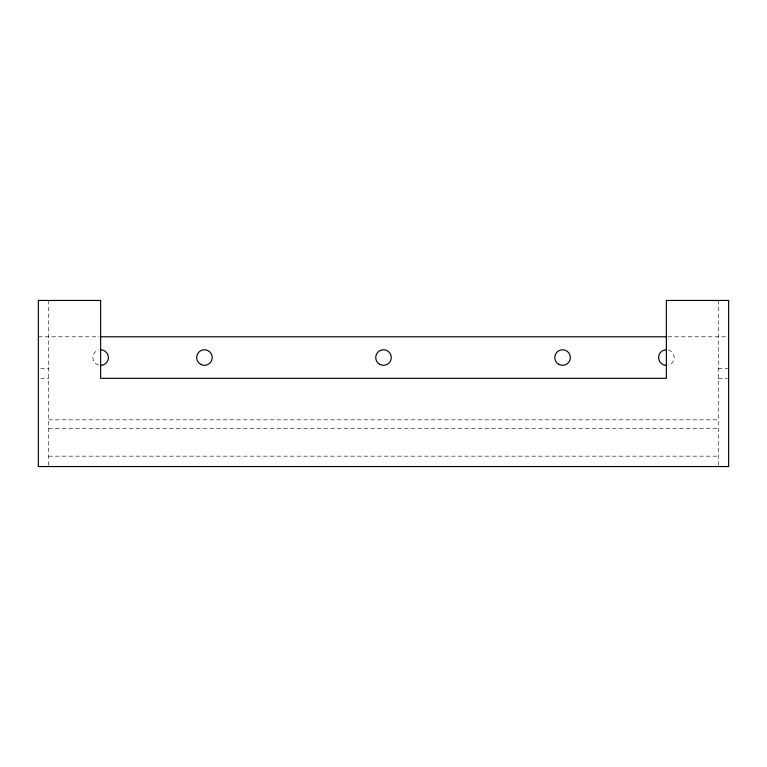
<?xml version="1.0" encoding="UTF-8"?>
<svg xmlns="http://www.w3.org/2000/svg" width="767" height="767" viewBox="0 0 767 767"><rect width="100%" height="100%" fill="white"/><g stroke="black" fill="none" stroke-linecap="round" stroke-linejoin="round"><path stroke-width="0.58" stroke-dasharray="3.83 2.88" d="M38.35 336.79L99.039 336.79M667.961 336.79L728.65 336.79M40.661 368.304L48.733 368.304M718.267 368.304L728.65 368.304M40.661 378.313L48.733 378.313M718.267 378.313L727.499 378.313M48.733 419.827L718.267 419.827M48.733 428.648L718.267 428.648M48.733 456.164L718.267 456.164M718.267 300.453L718.267 466.547M48.733 300.453L48.733 465.387M98.617 365.073A7.785 7.785 0 0 1 98.617 350.03M668.383 350.03A7.785 7.785 0 0 1 668.383 365.073"/><path stroke-width="1.15" d="M100.237 336.79L666.763 336.79M100.63 349.762A7.785 7.785 0 0 1 108.415 357.547A7.785 7.785 0 0 1 100.63 365.332M666.37 365.332A7.785 7.785 0 0 1 658.585 357.547A7.785 7.785 0 0 1 666.37 349.762M100.63 300.453L38.35 300.453L38.35 466.547L728.65 466.547L728.65 300.453L666.37 300.453L666.37 378.313L100.63 378.313L100.63 300.453M200.542 364.287A7.785 7.785 0 0 0 212.219 357.547A7.785 7.785 0 0 0 200.542 350.807A7.785 7.785 0 0 0 200.542 364.287M379.607 364.287A7.785 7.785 0 0 0 391.285 357.547A7.785 7.785 0 0 0 379.607 350.807A7.785 7.785 0 0 0 379.607 364.287M558.673 364.287A7.785 7.785 0 0 0 570.351 357.547A7.785 7.785 0 0 0 558.673 350.807A7.785 7.785 0 0 0 558.673 364.287"/></g></svg>
